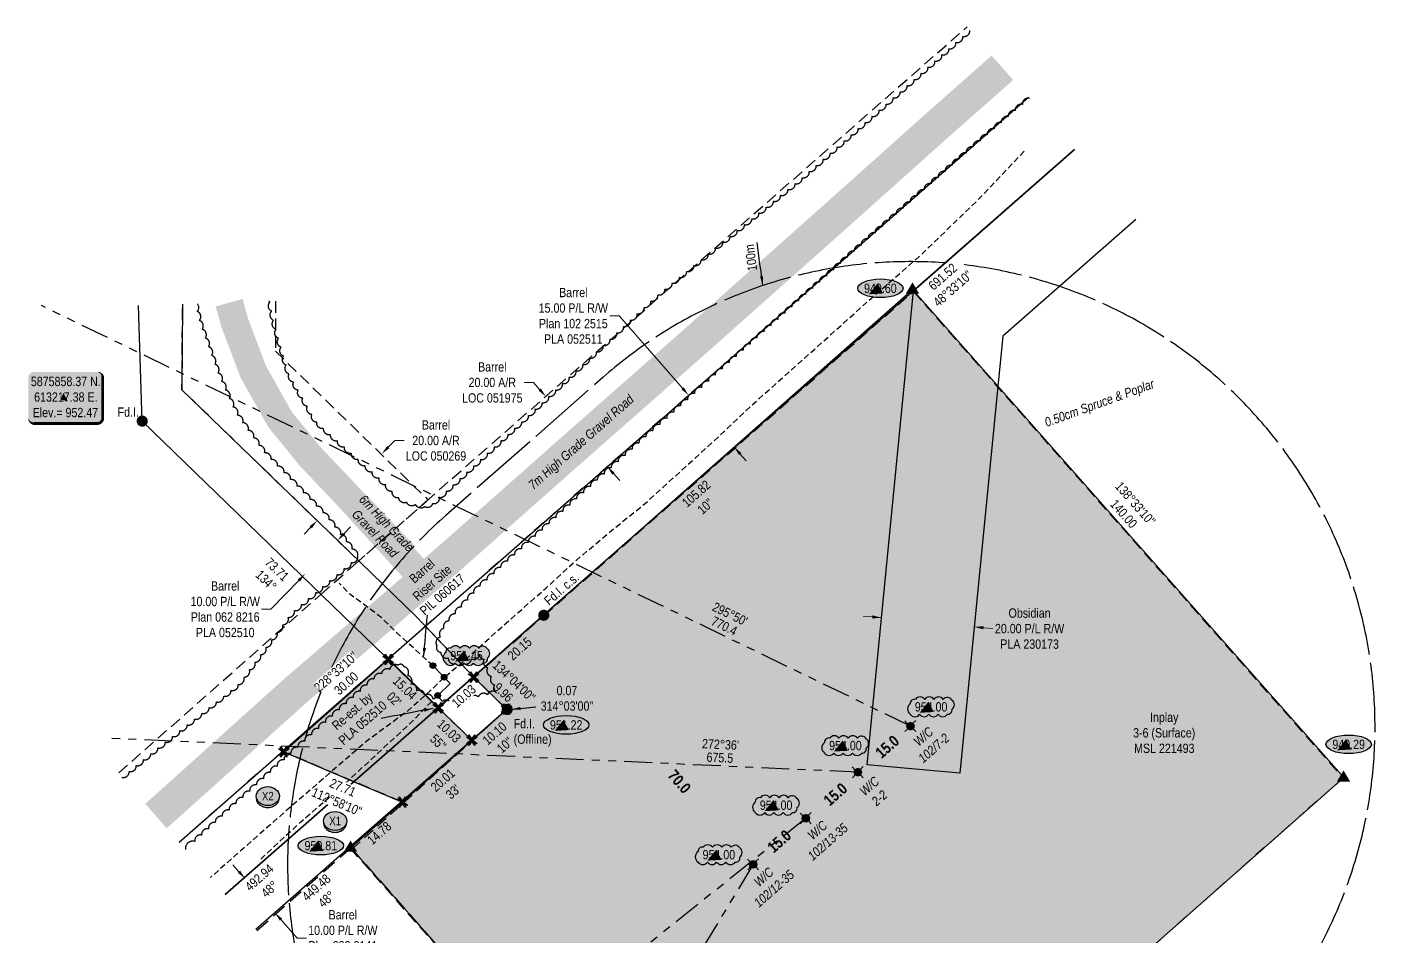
# Model space of a CAD drawing. Extents: x 608923 to 639703, y 5874498 to 5880756.
# Drawn here: x 614660 to 616108, y 5875608 to 5876585 of the extents above; entities that cross this region are included whole.
import ezdxf
from ezdxf.enums import TextEntityAlignment as Align

# ---------------------------------------------------------------- set-up
doc = ezdxf.new("R2010")
doc.units = 0
doc.header["$LTSCALE"] = 5
doc.header["$PDSIZE"] = 0.5
for name, pattern in [('0', [1, 1, 0]), ('foc-ACCESSROAD', [3.75, 2.5, -1.25]), ('foc-BUFFER', [16.75, 15, -1.75]), ('foc-DRILLPATH', [14.75, 6, -1.75, 1.75, -1.75, 1.75, -1.75]), ('HIDDEN2', [4.7625, 3.175, -1.5875]), ('UG_PIPE', [1.875, 1.25, -0.625])]:
    doc.linetypes.add(name, pattern=pattern)
doc.layers.get('Defpoints').update_dxf_attribs({"color": 9})
doc.layers.add('AS-PIPE-AG', color=7, linetype='Continuous', true_color=0x7d00fa)
for name, color, linetype in [('AS-PIPE-UG', 44, 'UG_PIPE'), ('AS-ROADS', 254, 'Continuous'), ('AS-SYMBOL', 7, 'Continuous'), ('AUX-BUFFER', 7, 'foc-BUFFER'), ('C-AR', 13, 'foc-ACCESSROAD'), ('C-RW', 13, 'Continuous'), ('C-WS', 13, 'foc-ACCESSROAD'), ('DETAIL-T', 7, 'Continuous'), ('F-AR', 190, 'foc-ACCESSROAD'), ('F-RW', 190, 'Continuous'), ('L-BD', 7, 'Continuous'), ('L-BD1', 253, 'Continuous'), ('L-MON', 1, 'Continuous'), ('P-CROSSINGS', 250, 'Continuous'), ('P-ELEVATION', 7, 'Continuous'), ('P-PDRILLPATH', 12, 'foc-DRILLPATH'), ('P-PROPOSED', 10, 'Continuous'), ('P-PROPOSED-H', 21, 'Continuous'), ('P-TXT', 4, 'Continuous'), ('T-BUSH', 110, '0'), ('T-BUSH-T', 110, 'Continuous'), ('T-EXISTING RTF', 220, 'HIDDEN2')]:
    doc.layers.add(name, color=color, linetype=linetype)
for name, color, linetype, lineweight in [('C-RW-T', 13, 'Continuous', 9), ('C-WS-T', 13, 'Continuous', 9), ('F-AR-T', 190, 'Continuous', 9), ('F-RW-T', 190, 'Continuous', 9), ('T-TEXT', 48, 'Continuous', 18)]:
    doc.layers.add(name, color=color, linetype=linetype, lineweight=lineweight)
doc.styles.add('80', font='ARIALN.TTF', dxfattribs={"height": 10})
doc.styles.add('80CG', font='ARIALN.TTF', dxfattribs={"height": 10})
doc.styles.add('80L', font='ARIALN.TTF', dxfattribs={"height": 10})
doc.styles.add('80LS', font='ARIALNI.TTF', dxfattribs={"height": 10})
doc.styles.add('BOLD', font='ARIALNB.TTF')
doc.styles.add('Crossing', font='ARIALN.TTF', dxfattribs={"height": 10})
doc.dimstyles.new('CG2011', dxfattribs={"dimscale": 5, "dimtxt": 9, "dimasz": 2, "dimexe": 0.2, "dimexo": 0.0625, "dimgap": 0.5, "dimtad": 0, "dimtih": 1, "dimtoh": 1, "dimzin": 0, "dimdsep": 46, "dimtxsty": '80CG', "dimcen": 0.1, "dimse1": 1, "dimse2": 1, "dimclrd": 256, "dimclrt": 256, "dimaunit": 1, "dimadec": 4, "dimazin": 0, "dimtfac": 0.06, "dimtofl": 0, "dimtmove": 0, "dimatfit": 1, "dimfxl": 0.2, "dimtolj": 1, "dimtzin": 0, "dimlwd": -1, "dimarcsym": 0})
doc.dimstyles.new('Compass 5 000', dxfattribs={"dimscale": 5, "dimtxt": 9, "dimasz": 2, "dimexe": 0.2, "dimexo": 0.0625, "dimgap": 0.5, "dimtad": 0, "dimtih": 1, "dimtoh": 1, "dimzin": 0, "dimdsep": 46, "dimtxsty": '80CG', "dimcen": 0.1, "dimse1": 1, "dimse2": 1, "dimclrd": 256, "dimclrt": 256, "dimaunit": 1, "dimadec": 4, "dimazin": 0, "dimtfac": 0.06, "dimtofl": 0, "dimtmove": 0, "dimatfit": 1, "dimfxl": 0.2, "dimtolj": 1, "dimtzin": 0, "dimlwd": -1, "dimarcsym": 0})

# ---------------------------------------------------------------- blocks, each defined once
blk = doc.blocks.new('fdia')
at = {"color": 255, "const_width": 1}
blk.add_lwpolyline([(-0.5, 0, 1), (0.5, 0, 1)], format="xyb", close=True, dxfattribs=at)
blk = doc.blocks.new('Fdiaa')
blk.add_blockref('fdia', (0, 0))
blk = doc.blocks.new('fdib')
at = {"color": 1, "const_width": 1.6}
blk.add_lwpolyline([(-0.4, 0, 1), (0.4, 0, 1)], format="xyb", close=True, dxfattribs=at)
at = {"color": 1}
blk.add_circle((0, 0), 0.8, dxfattribs=at)
blk = doc.blocks.new('Fdibb')
blk.add_blockref('fdib', (0, 0))
blk = doc.blocks.new('fdicc')
for name in ['Fdibb', 'Fdiaa']:
    blk.add_blockref(name, (0, 0))
blk = doc.blocks.new('FDI')
blk.add_blockref('fdicc', (0, 0))
blk = doc.blocks.new('*D632')
at = {"layer": 'Defpoints', "color": 0, "transparency": 16777216}
for p in [(615004.2, 5876161.4), (614934.8, 5876089.7), (614971.6, 5876054)]:
    blk.add_point(p, dxfattribs=at)
at = {"layer": 'F-AR-T', "transparency": 16777216}
for p, q in [((615048, 5876132.9), (615055, 5876140.1)), ((615055, 5876140.1), (615065, 5876140.1)), ((614964.7, 5876046.8), (614957.7, 5876039.6))]:
    blk.add_line(p, q, dxfattribs=at)
for points in [[(615046.8, 5876134.1), (615049.2, 5876131.8), (615041, 5876125.8)], [(614963.5, 5876048), (614965.9, 5876045.7), (614971.6, 5876054)]]:
    blk.add_solid(points, dxfattribs=at)
at = {"layer": 'F-AR-T', "transparency": 16777216, "insert": (615099.3, 5876140.1), "char_height": 10, "attachment_point": 5, "style": '80CG'}
blk.add_mtext('\\A1;Barrel\\P20.00 A/R\\PLOC 050269', dxfattribs=at)
blk = doc.blocks.new('TRIA')
blk.add_hatch(color=255).paths.add_polyline_path([(-0.04, 1.52), (-1.47, -0.87), (1.39, -0.87)])
blk = doc.blocks.new('TRIAA')
blk.add_blockref('TRIA', (0, 0))
blk = doc.blocks.new('TRIB')
at = {"color": 1}
blk.add_lwpolyline([(-1.12, -0.67), (-0.04, 1.13), (1.04, -0.67)], close=True, dxfattribs=at)
blk = doc.blocks.new('TRIBB')
blk.add_blockref('TRIB', (0, 0))
blk = doc.blocks.new('TRICC')
for name in ['TRIAA', 'TRIBB']:
    blk.add_blockref(name, (0, 0))
blk = doc.blocks.new('plspike')
blk.add_blockref('TRICC', (0, 0))
blk = doc.blocks.new('RISER')
h = blk.add_hatch(color=255)
h.dxf.hatch_style = 1
edge = h.paths.add_edge_path()
edge.add_arc((0, 0), 0.7, 0, 360)
blk.add_hatch(color=13).paths.add_polyline_path([(0.58, -0.15), (-0.58, -0.15, 0.774597)])
at = {"color": 13}
blk.add_line((-0.58, -0.15), (0.58, -0.15), dxfattribs=at)
blk.add_circle((0, 0), 0.6, dxfattribs=at)
blk = doc.blocks.new('*D633')
at = {"layer": 'Defpoints', "color": 0, "transparency": 16777216}
for p in [(615320.7, 5876278.1), (615386.9, 5876202.7), (615217.3, 5876187.4)]:
    blk.add_point(p, dxfattribs=at)
at = {"layer": 'F-AR-T', "transparency": 16777216}
for p, q in [((615204.1, 5876202.5), (615194.1, 5876202.5)), ((615210.7, 5876195), (615204.1, 5876202.5)), ((615290.1, 5876104.5), (615296.7, 5876097))]:
    blk.add_line(p, q, dxfattribs=at)
for points in [[(615212, 5876196.1), (615209.5, 5876193.9), (615217.3, 5876187.4)], [(615291.3, 5876105.6), (615288.8, 5876103.4), (615283.5, 5876112)]]:
    blk.add_solid(points, dxfattribs=at)
at = {"layer": 'F-AR-T', "transparency": 16777216, "insert": (615159.8, 5876202.5), "char_height": 10, "attachment_point": 5, "style": '80CG'}
blk.add_mtext('\\A1;Barrel\\P20.00 A/R\\PLOC 051975', dxfattribs=at)
blk = doc.blocks.new('*D634')
at = {"layer": 'Defpoints', "color": 0, "transparency": 16777216}
for p in [(615420.5, 5876232.3), (615370.9, 5876188.7), (615469.2, 5876176.7)]:
    blk.add_point(p, dxfattribs=at)
at = {"layer": 'F-RW-T', "transparency": 16777216}
for p, q in [((615296, 5876274.1), (615286, 5876274.1)), ((615364.3, 5876196.2), (615296, 5876274.1)), ((615426.2, 5876125.6), (615432.8, 5876118.1))]:
    blk.add_line(p, q, dxfattribs=at)
for points in [[(615365.5, 5876197.3), (615363, 5876195.1), (615370.9, 5876188.7)], [(615427.5, 5876126.7), (615425, 5876124.5), (615419.6, 5876133.2)]]:
    blk.add_solid(points, dxfattribs=at)
at = {"layer": 'F-RW-T', "transparency": 16777216, "insert": (615246.9, 5876274.1), "char_height": 10, "attachment_point": 5, "style": '80CG'}
blk.add_mtext('\\A1;Barrel\\P15.00 P/L R/W\\PPlan 102 2515\\PPLA 052511', dxfattribs=at)
blk = doc.blocks.new('*D635')
at = {"layer": 'Defpoints', "color": 0, "transparency": 16777216}
for p in [(614856.7, 5876165.2), (614822, 5876129.3), (614958.8, 5875996.9)]:
    blk.add_point(p, dxfattribs=at)
at = {"layer": 'F-RW-T', "transparency": 16777216}
for p, q in [((615000.5, 5876040), (615007.5, 5876047.2)), ((614951.9, 5875989.7), (614921.9, 5875958.7)), ((614921.9, 5875958.7), (614911.9, 5875958.7))]:
    blk.add_line(p, q, dxfattribs=at)
for points in [[(614999.3, 5876041.1), (615001.7, 5876038.8), (614993.6, 5876032.8)], [(614950.7, 5875990.9), (614953.1, 5875988.5), (614958.8, 5875996.9)]]:
    blk.add_solid(points, dxfattribs=at)
at = {"layer": 'F-RW-T', "transparency": 16777216, "insert": (614872.8, 5875958.7), "char_height": 10, "attachment_point": 5, "style": '80CG'}
blk.add_mtext('\\A1;Barrel\\P10.00 P/L R/W\\PPlan 062 8216\\PPLA 052510', dxfattribs=at)
blk = doc.blocks.new('*D636')
at = {"layer": 'Defpoints', "color": 0, "transparency": 16777216}
for p in [(614934, 5875704), (614966, 5875667.5), (614926.2, 5875632.6)]:
    blk.add_point(p, dxfattribs=at)
at = {"layer": 'F-RW-T', "transparency": 16777216}
for p, q in [((614887.6, 5875676.6), (614881, 5875684.1)), ((614932.8, 5875625.1), (614950.1, 5875605.3)), ((614950.1, 5875605.3), (614960.1, 5875605.3))]:
    blk.add_line(p, q, dxfattribs=at)
for points in [[(614888.9, 5875677.7), (614886.4, 5875675.5), (614894.2, 5875669.1)], [(614934, 5875626.2), (614931.5, 5875624), (614926.2, 5875632.6)]]:
    blk.add_solid(points, dxfattribs=at)
at = {"layer": 'F-RW-T', "transparency": 16777216, "insert": (614999.2, 5875605.3), "char_height": 10, "attachment_point": 5, "style": '80CG'}
blk.add_mtext('\\A1;Barrel\\P10.00 P/L R/W\\PPlan 082 8141\\PPLA 062613', dxfattribs=at)
blk = doc.blocks.new('TEMP')
h = blk.add_hatch(color=255)
h.dxf.hatch_style = 1
h.paths.add_polyline_path([(0, 0.25), (-0.67, 1.15), (-0.67, 0.67), (-1.15, 0.67), (-0.25, 0), (-1.15, -0.67), (-0.67, -0.67), (-0.67, -1.15), (0, -0.25), (0.67, -1.15), (0.67, -0.67), (1.15, -0.67), (0.25, 0), (1.15, 0.67), (0.67, 0.67), (0.67, 1.15)])
h.paths.add_polyline_path([(0.57, 0.85), (0.57, 0.57), (0.85, 0.57), (0.08, 0), (0.85, -0.57), (0.57, -0.57), (0.57, -0.85), (0, -0.08), (-0.57, -0.85), (-0.57, -0.57), (-0.85, -0.57), (-0.08, 0), (-0.85, 0.57), (-0.57, 0.57), (-0.57, 0.85), (0, 0.08)], flags=16)
h = blk.add_hatch(color=1)
h.dxf.hatch_style = 1
h.paths.add_polyline_path([(0, 0.08), (-0.57, 0.85), (-0.57, 0.57), (-0.85, 0.57), (-0.08, 0), (-0.85, -0.57), (-0.57, -0.57), (-0.57, -0.85), (0, -0.08), (0.57, -0.85), (0.57, -0.57), (0.85, -0.57), (0.08, 0), (0.85, 0.57), (0.57, 0.57), (0.57, 0.85)])
at = {"color": 1}
for p, q in [((-0.08, 0), (0.08, 0)), ((0, 0.08), (0, -0.08))]:
    blk.add_line(p, q, dxfattribs=at)
at = {"color": 255, "flags": 128}
blk.add_lwpolyline([(-0.25, 0), (-1.15, 0.67), (-0.67, 0.67), (-0.67, 1.15), (0, 0.25), (0.67, 1.15), (0.67, 0.67), (1.15, 0.67), (0.25, 0), (1.15, -0.67), (0.67, -0.67), (0.67, -1.15), (0, -0.25), (-0.67, -1.15), (-0.67, -0.67), (-1.15, -0.67)], close=True, dxfattribs=at)
at = {"color": 1, "flags": 128}
blk.add_lwpolyline([(-0.08, 0), (-0.85, 0.57), (-0.57, 0.57), (-0.57, 0.85), (0, 0.08), (0.57, 0.85), (0.57, 0.57), (0.85, 0.57), (0.08, 0), (0.85, -0.57), (0.57, -0.57), (0.57, -0.85), (0, -0.08), (-0.57, -0.85), (-0.57, -0.57), (-0.85, -0.57)], close=True, dxfattribs=at)
blk = doc.blocks.new('WC')
at = {"layer": 'L-MON'}
h = blk.add_hatch(color=255, dxfattribs=at)
h.dxf.hatch_style = 1
edge = h.paths.add_edge_path()
edge.add_arc((0, 0), 0.9, 0, 360)
at = {"layer": 'L-MON', "color": 240, "flags": 128}
for points in [[(-0.62, 0.5), (-1.23, 1.12)], [(0.52, 0.61), (1.13, 1.21)], [(-1.18, -1.18), (-0.56, -0.57)], [(1.16, -1.18), (0.56, -0.57)]]:
    blk.add_lwpolyline(points, dxfattribs=at)
at = {"layer": 'L-MON', "color": 240}
for radius in [0.8, 0.373]:
    blk.add_circle((0, 0), radius, dxfattribs=at)
blk = doc.blocks.new('*U650')
h = blk.add_hatch(color=254)
edge = h.paths.add_edge_path()
edge.add_line((-34, -28.5), (34, -28.5))
edge.add_arc((34, -22.5), 6, 270, 360)
edge.add_line((40, -22.5), (40, 21))
edge.add_arc((34, 21), 6, 0, 90)
edge.add_line((34, 27), (-34, 27))
edge.add_arc((-34, 21), 6, 90, 180)
edge.add_line((-40, 21), (-40, -22.5))
edge.add_arc((-34, -22.5), 6, 180, 270)
at = {"color": 1, "flags": 128}
blk.add_lwpolyline([(-34, -28.5, 3, 3, 0), (34, -28.5, 3, 3, 0.414214), (40, -22.5, 3, 3, 0), (40, 21, 3, 0, 0.414214), (34, 27, 0, 0, 0), (-34, 27, 0, 0, 0.414214), (-40, 21, 0, 0, 0), (-40, -22.5, 0, 3, 0.414214)], format="xyseb", close=True, dxfattribs=at)
blk.add_lwpolyline([(-5.3, -2.8, 0, 10, 0), (0, 0, 5, 5, 0)], format="xyseb", dxfattribs=at)
at = {"color": 1, "style": '80'}
blk.add_attdef('ENTER_TEXT_001', (-36, -5), '', height=10, dxfattribs=at)
blk = doc.blocks.new('we')
at = {"layer": 'P-ELEVATION'}
h = blk.add_hatch(color=111, dxfattribs=at)
h.dxf.hatch_style = 1
edge = h.paths.add_edge_path()
edge.add_ellipse((0, 0), major_axis=(-24.4, 0), ratio=0.410256, start_angle=0, end_angle=360)
at = {"layer": 'P-ELEVATION', "color": 7, "flags": 128}
blk.add_lwpolyline([(0, 0, 12.5, 0, 0), (-12.4, -6.4, 0, 0, 0)], format="xyseb", dxfattribs=at)
at = {"layer": 'P-ELEVATION', "color": 7}
blk.add_ellipse((0, 0), major_axis=(-24.4, 0), ratio=0.410256, dxfattribs=at)
at = {"layer": 'P-ELEVATION', "style": '80'}
blk.add_attdef('ELEVATION', text='', height=10, dxfattribs=at).set_placement((0, 0), align=Align.MIDDLE_CENTER)
blk = doc.blocks.new('wa')
at = {"layer": 'P-ELEVATION'}
h = blk.add_hatch(color=111, dxfattribs=at)
h.dxf.hatch_style = 1
edge = h.paths.add_edge_path()
edge.add_arc((-17.4, -4.5), 6.1, 215, 325)
edge.add_arc((-7.4, -4.5), 6.1, 215, 325)
edge.add_arc((2.6, -4.5), 6.1, 215, 325)
edge.add_arc((12.7, -4.5), 6.1, 215, 325)
edge.add_arc((18.1, -3.7), 4.32, 263.4336, 373.4336)
edge.add_arc((18.8, 2.3), 6.1, 305, 415)
edge.add_arc((17.5, 4.4), 5.69, 30.6955, 140.6955)
edge.add_arc((8.1, 4.5), 6.1, 35, 145)
edge.add_arc((-1.9, 4.5), 6.1, 35, 145)
edge.add_arc((-11.9, 4.5), 6.1, 35, 145)
edge.add_arc((-18, 3.8), 4.33, 75.4261, 185.4261)
edge.add_arc((-18.4, -2.3), 6.96, 125, 235)
at = {"color": 240, "flags": 128}
blk.add_lwpolyline([(-22.4, -8, 0.520567), (-12.3, -8, 0.520567), (-2.4, -8, 0.520567), (7.6, -8, 0.520567), (17.6, -8, 0.520567), (22.4, -2.7, 0.520567), (22.4, 7.3, 0.520567), (13.1, 8, 0.520567), (3.1, 8, 0.520567), (-6.9, 8, 0.520567), (-16.9, 8, 0.520567), (-22.4, 3.4, 0.520567)], format="xyb", close=True, dxfattribs=at)
at = {"layer": 'P-ELEVATION', "color": 240, "flags": 128}
blk.add_lwpolyline([(0, 0, 12.5, 0, 0), (-12.4, -6.4, 0, 0, 0)], format="xyseb", dxfattribs=at)
at = {"layer": 'P-ELEVATION', "color": 240, "style": '80'}
blk.add_attdef('ELEVATION', text='', height=10, dxfattribs=at).set_placement((0, 0), align=Align.MIDDLE_CENTER)
blk = doc.blocks.new('*D701')
at = {"layer": 'C-RW-T', "transparency": 16777216}
for p, q in [((615568.2, 5875950.6), (615558.2, 5875951.5)), ((615687.7, 5875938.8), (615697.6, 5875937.9))]:
    blk.add_line(p, q, dxfattribs=at)
for points in [[(615568.3, 5875952.2), (615568, 5875948.9), (615578.1, 5875949.6)], [(615687.8, 5875940.5), (615687.5, 5875937.2), (615677.7, 5875939.8)]]:
    blk.add_solid(points, dxfattribs=at)
at = {"layer": 'Defpoints', "color": 0, "transparency": 16777216}
for p in [(615579.8, 5875967.2), (615679.4, 5875957.4), (615677.7, 5875939.8)]:
    blk.add_point(p, dxfattribs=at)
at = {"layer": 'C-RW-T', "transparency": 16777216, "insert": (615737.2, 5875937.9), "char_height": 10, "attachment_point": 5, "style": '80CG'}
blk.add_mtext('\\A1;Obsidian\\P20.00 P/L R/W\\PPLA 230173', dxfattribs=at)
blk = doc.blocks.new('xing2')
h = blk.add_hatch(color=50)
h.dxf.hatch_style = 1
edge = h.paths.add_edge_path()
edge.add_ellipse((0, 0), major_axis=(-12.5, 0), ratio=0.816297, start_angle=0, end_angle=360)
h = blk.add_hatch(color=250)
h.dxf.hatch_style = 1
edge = h.paths.add_edge_path()
edge.add_ellipse((0, -2), major_axis=(-12.5, 0), ratio=0.816297, start_angle=0, end_angle=180)
edge.add_line((12.5, -2), (12.5, 0))
edge.add_ellipse((0, 0), major_axis=(-12.5, 0), ratio=0.816297, start_angle=0, end_angle=180, ccw=False)
edge.add_line((-12.5, 0), (-12.5, -2))
at = {"color": 250}
blk.add_ellipse((0, 0), major_axis=(-12.5, 0), ratio=0.816297, dxfattribs=at)
blk.add_ellipse((0, -2), major_axis=(-12.5, 0), ratio=0.816297, start_param=0, end_param=3.141593, dxfattribs=at)
at = {"color": 250, "style": 'Crossing'}
blk.add_attdef('CROSSING', text='', height=9, dxfattribs=at).set_placement((0.1, 0), align=Align.MIDDLE_CENTER)
at = {"color": 250, "style": 'Crossing', "flags": 1}
for tag, p in [('OWNER', (0.1, -12.5)), ('DESCRIPTION', (0.1, -25.8)), ('LOCATION', (0.1, -39.3)), ('DWG_REF', (0.1, -52.8))]:
    blk.add_attdef(tag, text='', height=9, dxfattribs=at).set_placement(p, align=Align.MIDDLE_CENTER)

msp = doc.modelspace()

# ---------------------------------------------------------------- hatches: boundary and pattern name
at = {"layer": 'P-PROPOSED-H'}
h = msp.add_hatch(color=256, dxfattribs=at)
h.dxf.hatch_style = 1
h.paths.add_polyline_path([(615063.187, 5875751.388), (615137.804, 5875817.891), (615048.026, 5875904.738), (614935.645, 5875805.484), (615012.161, 5875773.03)])
h.paths.add_polyline_path([(615215.156, 5875952.286), (615139.674, 5875885.62), (615175.369, 5875851.069), (615063.187, 5875751.388), (615007.821, 5875702.488), (615437.922, 5875215.505), (616074.746, 5875777.944), (615611.561, 5876302.388)])

# ---------------------------------------------------------------- linework, layer by layer
at = {"layer": 'AS-PIPE-AG', "flags": 128}
msp.add_lwpolyline([(615095.986, 5875898.231), (615114.476, 5875878.841), (615101.231, 5875866.201)], dxfattribs=at)
at = {"layer": 'AS-PIPE-UG', "flags": 128}
for points in [[(615109.256, 5875886.441), (615125.796, 5875900.041), (615150.771, 5875922.536), (615187.366, 5875954.966), (615217.306, 5875981.341), (615250.506, 5876011.871), (615285.936, 5876041.646), (615324.336, 5876072.661), (615397.136, 5876138.821), (615445.141, 5876183.886), (615492.406, 5876225.996), (615562.806, 5876289.171), (615620.741, 5876339.766), (615681.311, 5876398.326), (615732.041, 5876451.676)], [(615095.871, 5875898.146), (615056.871, 5875933.796), (615040.196, 5875950.281), (615006.746, 5875975.116), (614995.421, 5875986.631)], [(615107.571, 5875884.891), (615092.946, 5875870.946), (615069.546, 5875849.806), (615025.226, 5875817.346), (614988.251, 5875785.396), (614937.501, 5875741.436), (614882.881, 5875693.421), (614856.87, 5875670.324)], [(614910.921, 5875690.311), (614954.026, 5875730.226), (614997.291, 5875767.501), (615029.791, 5875797.366), (615076.311, 5875840.616), (615101.121, 5875866.371)]]:
    msp.add_lwpolyline(points, dxfattribs=at)
at = {"layer": 'AS-ROADS', "flags": 128}
for points, const_width in [([(615708.035, 5876540.736), (615635.661, 5876476.786), (615526.796, 5876379.361), (615375.286, 5876244.531), (615236.236, 5876122.081), (615115.341, 5876014.921), (614949.401, 5875872.266), (614806.586, 5875743.781), (614798.356, 5875736.582)], 34.986), ([(615086.821, 5875990.081), (615002.911, 5876082.116), (614964.041, 5876123.016), (614931.671, 5876162.846), (614902.746, 5876214.461), (614882.691, 5876267.711), (614877.07, 5876288.257)], 29.988)]:
    msp.add_lwpolyline(points, dxfattribs=dict(at, const_width=const_width))
at = {"layer": 'AUX-BUFFER', "color": 251, "linetype": 'foc-BUFFER', "flags": 128}
msp.add_lwpolyline([(615938.555, 5875457.095, 1), (615278.735, 5876208.001), (615109.735, 5876059.501, 1), (615769.555, 5875308.595)], format="xyb", close=True, dxfattribs=at)
at = {"layer": 'C-AR'}
msp.add_lwpolyline([(615137.804, 5875817.891), (615062.431, 5875751.812), (615011.511, 5875773.412), (614934.882, 5875805.915), (615047.846, 5875904.927), (615101.894, 5875852.633), (615137.804, 5875817.891)], close=True, dxfattribs=at)
at = {"layer": 'C-RW'}
msp.add_lwpolyline([(615851.517, 5876377.775), (615708.378, 5876252.185), (615703.076, 5876198.181), (615662.289, 5875782.665), (615562.726, 5875791.573), (615612.38, 5876300.882), (615785.62, 5876452.88)], dxfattribs=at)
at = {"layer": 'C-WS'}
msp.add_lwpolyline([(615437.333, 5875214.942), (615008.668, 5875700.386), (615175.369, 5875851.069), (615139.674, 5875885.62), (615215.022, 5875951.642), (615612.407, 5876300.285), (616074.205, 5875777.376), (615437.333, 5875214.942)], close=True, dxfattribs=at)
at = {"layer": 'F-AR'}
for points in [[(614758.343, 5875782.857), (614975.972, 5875975.053), (615013.534, 5876008.226), (615088.676, 5876074.581), (615670.045, 5876584.604)], [(615736.171, 5876509.238), (615165.595, 5876008.616), (615085.599, 5875938.507), (615048.033, 5875905.337), (614823.493, 5875708.541)], [(614926.94, 5876289.895), (614926.789, 5876236.136), (615090.677, 5876076.336), (615016.375, 5876010.735), (614826.351, 5876194.576), (614826.881, 5876286.608)]]:
    msp.add_lwpolyline(points, dxfattribs=at)
at = {"layer": 'F-RW'}
for points in [[(614823.493, 5875708.541), (615048.033, 5875905.337), (615085.599, 5875938.507), (615165.595, 5876008.616), (615736.171, 5876509.238)], [(615785.612, 5876452.888), (615214.994, 5875952.239), (615139.647, 5875886.217), (615102.081, 5875853.044), (614872.902, 5875652.18)], [(614826.881, 5876286.608), (614826.351, 5876194.576), (615006.452, 5876020.335), (615078.517, 5875950.617), (615139.647, 5875886.217), (615102.099, 5875852.435), (614783.601, 5876160.981), (614779.525, 5876285.052)], [(614872.902, 5875652.18), (615102.081, 5875853.044), (615139.647, 5875886.217), (615175.369, 5875851.069), (614905.752, 5875614.707)]]:
    msp.add_lwpolyline(points, dxfattribs=at)
msp.add_lwpolyline([(615139.647, 5875886.217), (615102.081, 5875853.044), (615048.033, 5875905.337), (615088.008, 5875940.618), (615139.647, 5875886.217)], close=True, dxfattribs=at)
at = {"layer": 'L-MON', "color": 3}
msp.add_circle((615175.369, 5875851.069), 0.35, dxfattribs=at)
at = {"layer": 'P-PDRILLPATH', "flags": 128}
for points in [[(615609.186, 5875833.116), (614675.421, 5876285.052)], [(615552.686, 5875783.616), (614743.478, 5875820.335)], [(615496.08, 5875733.595), (615029.881, 5875361.396)], [(615439.885, 5875683.969), (615174.807, 5875246.647)]]:
    msp.add_lwpolyline(points, dxfattribs=at)
at = {"layer": 'P-PROPOSED'}
for points in [[(615215.156, 5875952.286), (615139.674, 5875885.62), (615175.369, 5875851.069), (615063.187, 5875751.388), (615007.821, 5875702.488), (615437.922, 5875215.505), (616074.746, 5875777.944), (615611.561, 5876302.388)], [(615063.187, 5875751.388), (615137.804, 5875817.891), (615048.026, 5875904.738), (614935.645, 5875805.484), (615012.161, 5875773.03)]]:
    msp.add_lwpolyline(points, close=True, dxfattribs=at)
at = {"layer": 'T-BUSH', "flags": 128}
for points in [[(615672.636, 5876580.821, -0.52056705), (615665.144, 5876574.204, -0.52056705), (615657.651, 5876567.587, -0.52056705), (615650.158, 5876560.971, -0.52056705), (615642.666, 5876554.354, -0.52056705), (615635.173, 5876547.737, -0.52056705), (615627.68, 5876541.12, -0.52056705), (615620.187, 5876534.504, -0.52056705), (615612.695, 5876527.887, -0.52056705), (615605.202, 5876521.27, -0.52056705), (615597.692, 5876514.673, -0.52056705), (615590.182, 5876508.076, -0.52056705), (615582.672, 5876501.479, -0.52056705), (615575.162, 5876494.882, -0.52056705), (615567.651, 5876488.285, -0.52056705), (615560.141, 5876481.688, -0.52056705), (615552.631, 5876475.091, -0.52056705), (615545.121, 5876468.494, -0.52056705), (615537.61, 5876461.898, -0.52056705), (615530.1, 5876455.301, -0.52056705), (615522.59, 5876448.704, -0.52056705), (615515.08, 5876442.107, -0.52056705), (615507.569, 5876435.51, -0.52056705), (615500.059, 5876428.913, -0.52056705), (615492.549, 5876422.316, -0.52056705), (615484.883, 5876415.904, -0.52056705), (615477.114, 5876409.614, -0.52056705), (615469.345, 5876403.324, -0.52056705), (615461.576, 5876397.034, -0.52056705), (615453.807, 5876390.744, -0.52056705), (615446.038, 5876384.454, -0.52056705), (615438.269, 5876378.164, -0.52056705), (615430.5, 5876371.874, -0.52056705), (615422.731, 5876365.584, -0.52056705), (615414.962, 5876359.293, -0.52056705), (615407.193, 5876353.003, -0.52056705), (615399.424, 5876346.713, -0.52056705), (615391.655, 5876340.423, -0.52056705), (615383.886, 5876334.133, -0.52056705), (615376.117, 5876327.843, -0.52056705), (615368.348, 5876321.553, -0.52056705), (615360.579, 5876315.263, -0.52056705), (615352.81, 5876308.973, -0.52056705), (615345.041, 5876302.683, -0.52056705), (615337.272, 5876296.393, -0.52056705), (615329.794, 5876289.768, -0.52056705), (615322.495, 5876282.939, -0.52056705), (615315.196, 5876276.109, -0.52056705), (615307.897, 5876269.28, -0.52056705), (615300.597, 5876262.45, -0.52056705), (615293.298, 5876255.621, -0.52056705), (615285.999, 5876248.791, -0.52056705), (615278.7, 5876241.961, -0.52056705), (615271.4, 5876235.132, -0.52056705), (615264.101, 5876228.302, -0.52056705), (615256.802, 5876221.473, -0.52056705), (615249.503, 5876214.643, -0.52056705), (615242.203, 5876207.813, -0.52056705), (615234.904, 5876200.984, -0.52056705), (615227.605, 5876194.154, -0.52056705), (615220.306, 5876187.325, -0.52056705), (615213.006, 5876180.495, -0.52056705), (615205.707, 5876173.665, -0.52056705), (615198.408, 5876166.836, -0.52056705), (615191.084, 5876160.033, -0.52056705), (615183.729, 5876153.263, -0.52056705), (615176.374, 5876146.494, -0.52056705), (615169.018, 5876139.725, -0.52056705), (615161.663, 5876132.956, -0.52056705), (615154.308, 5876126.187, -0.52056705), (615146.952, 5876119.418, -0.52056705), (615139.597, 5876112.649, -0.52056705), (615132.242, 5876105.879, -0.52056705), (615124.886, 5876099.11, -0.52056705), (615117.531, 5876092.341, -0.52056705), (615110.176, 5876085.572, -0.52056705), (615102.82, 5876078.803, -0.52056705), (615095.465, 5876072.034, -0.52056705), (615087.159, 5876068.975, -0.52056705), (615077.455, 5876071.374, -0.52056705), (615067.751, 5876073.772, -0.52056705), (615059.334, 5876078.442, -0.52056705), (615052.291, 5876085.535, -0.52056705), (615045.247, 5876092.628, -0.52056705), (615038.194, 5876099.711, -0.52056705), (615030.742, 5876106.374, -0.52056705), (615023.291, 5876113.037, -0.52056705), (615015.839, 5876119.7, -0.52056705), (615008.387, 5876126.362, -0.52056705), (615000.935, 5876133.025, -0.52056705), (614993.483, 5876139.688, -0.52056705), (614986.032, 5876146.351, -0.52056705), (614978.58, 5876153.014, -0.52056705), (614971.128, 5876159.676, -0.52056705), (614965.934, 5876168.159, -0.52056705), (614961.008, 5876176.857, -0.52056705), (614956.082, 5876185.555, -0.52056705), (614951.156, 5876194.253, -0.52056705), (614946.23, 5876202.951, -0.52056705), (614941.303, 5876211.649, -0.52056705), (614938.341, 5876221.169, -0.52056705), (614935.604, 5876230.783, -0.52056705), (614932.866, 5876240.397, -0.52056705), (614930.129, 5876250.011, -0.52056705), (614927.392, 5876259.625, -0.52056705), (614924.71, 5876269.252, -0.52056705), (614922.799, 5876279.064, -0.52056705), (614920.887, 5876288.875, -0.06206201), (614919.594, 5876289.654, -0.06206201)], [(615737.034, 5876507.846, 0.52056705), (615729.465, 5876501.316, 0.52056705), (615721.896, 5876494.786, 0.52056705), (615714.327, 5876488.257, 0.52056705), (615706.759, 5876481.727, 0.52056705), (615699.19, 5876475.197, 0.52056705), (615691.621, 5876468.668, 0.52056705), (615684.053, 5876462.138, 0.52056705), (615676.484, 5876455.608, 0.52056705), (615668.915, 5876449.079, 0.52056705), (615661.385, 5876442.505, 0.52056705), (615653.874, 5876435.909, 0.52056705), (615646.362, 5876429.313, 0.52056705), (615638.851, 5876422.717, 0.52056705), (615631.34, 5876416.122, 0.52056705), (615623.829, 5876409.526, 0.52056705), (615616.318, 5876402.93, 0.52056705), (615608.807, 5876396.334, 0.52056705), (615601.295, 5876389.738, 0.52056705), (615593.784, 5876383.143, 0.52056705), (615586.273, 5876376.547, 0.52056705), (615578.762, 5876369.951, 0.52056705), (615571.251, 5876363.355, 0.52056705), (615563.74, 5876356.759, 0.52056705), (615556.228, 5876350.164, 0.52056705), (615548.763, 5876343.516, 0.52056705), (615541.301, 5876336.865, 0.52056705), (615533.838, 5876330.214, 0.52056705), (615526.376, 5876323.564, 0.52056705), (615518.913, 5876316.913, 0.52056705), (615511.45, 5876310.262, 0.52056705), (615503.988, 5876303.612, 0.52056705), (615496.525, 5876296.961, 0.52056705), (615489.062, 5876290.31, 0.52056705), (615481.6, 5876283.66, 0.52056705), (615474.137, 5876277.009, 0.52056705), (615466.675, 5876270.358, 0.52056705), (615459.212, 5876263.707, 0.52056705), (615451.749, 5876257.057, 0.52056705), (615444.287, 5876250.406, 0.52056705), (615436.824, 5876243.755, 0.52056705), (615429.362, 5876237.105, 0.52056705), (615421.899, 5876230.454, 0.52056705), (615414.436, 5876223.803, 0.52056705), (615406.974, 5876217.153, 0.52056705), (615399.514, 5876210.499, 0.52056705), (615392.056, 5876203.843, 0.52056705), (615384.597, 5876197.188, 0.52056705), (615377.139, 5876190.533, 0.52056705), (615369.68, 5876183.877, 0.52056705), (615362.222, 5876177.222, 0.52056705), (615354.763, 5876170.567, 0.52056705), (615347.305, 5876163.911, 0.52056705), (615339.846, 5876157.256, 0.52056705), (615332.388, 5876150.601, 0.52056705), (615324.929, 5876143.945, 0.52056705), (615317.471, 5876137.29, 0.52056705), (615310.012, 5876130.635, 0.52056705), (615302.554, 5876123.979, 0.52056705), (615295.096, 5876117.324, 0.52056705), (615287.637, 5876110.669, 0.52056705), (615280.179, 5876104.013, 0.52056705), (615272.72, 5876097.358, 0.52056705), (615265.276, 5876090.686, 0.52056705), (615257.859, 5876083.986, 0.52056705), (615250.441, 5876077.285, 0.52056705), (615243.024, 5876070.584, 0.52056705), (615235.606, 5876063.883, 0.52056705), (615228.188, 5876057.182, 0.52056705), (615220.771, 5876050.481, 0.52056705), (615213.353, 5876043.78, 0.52056705), (615205.936, 5876037.079, 0.52056705), (615198.518, 5876030.379, 0.52056705), (615191.1, 5876023.678, 0.52056705), (615183.683, 5876016.977, 0.52056705), (615176.265, 5876010.276, 0.52056705), (615168.848, 5876003.575, 0.52056705), (615161.43, 5875996.874, 0.52056705), (615154.013, 5875990.173, 0.52056705), (615146.595, 5875983.472, 0.52056705), (615139.882, 5875976.072, 0.52056705), (615133.239, 5875968.603, 0.52056705), (615126.597, 5875961.133, 0.52056705), (615119.954, 5875953.663, 0.52056705), (615113.311, 5875946.193, 0.52056705), (615107.621, 5875938.138, 0.52056705), (615103.951, 5875928.84, 0.52056705), (615100.282, 5875919.542, 0.52056705), (615104.493, 5875912.454, 0.52056705), (615112.463, 5875906.422, 0.52056705), (615120.434, 5875900.389, 0.52056705), (615128.759, 5875900.375, 0.52056705), (615137.383, 5875905.431, 0.52056705), (615146.006, 5875910.486, 0.52056705), (615151.14, 5875905.227, 0.52056705), (615154.922, 5875895.974, 0.52056705), (615158.704, 5875886.721, 0.52056705), (615162.486, 5875877.468, 0.52056705), (615164.283, 5875869.234, 0.52056705), (615154.559, 5875866.92, 0.52056705), (615144.835, 5875864.605, 0.52056705), (615135.11, 5875862.291, 0.52056705), (615125.386, 5875859.976, 0.52056705), (615115.661, 5875857.662, 0.52056705), (615105.991, 5875859.527, 0.52056705), (615096.331, 5875862.095, 0.52056705), (615087.393, 5875866.57, 0.52056705), (615078.458, 5875871.051, 0.52056705), (615072.606, 5875878.371, 0.52056705), (615068.879, 5875887.646, 0.52056705), (615065.152, 5875896.922, 0.52056705), (615058.569, 5875898.572, 0.52056705), (615049.665, 5875894.028, 0.52056705), (615040.761, 5875889.485, 0.52056705), (615032.656, 5875883.773, 0.52056705), (615025.197, 5875877.119, 0.52056705), (615017.737, 5875870.465, 0.52056705), (615010.278, 5875863.811, 0.52056705), (615002.818, 5875857.157, 0.52056705), (614995.359, 5875850.502, 0.52056705), (614987.899, 5875843.848, 0.52056705), (614980.44, 5875837.194, 0.52056705), (614973.04, 5875830.474, 0.52056705), (614965.651, 5875823.742, 0.52056705), (614958.261, 5875817.009, 0.52056705), (614950.872, 5875810.277, 0.52056705), (614943.483, 5875803.545, 0.52056705), (614936.094, 5875796.813, 0.52056705), (614928.705, 5875790.081, 0.52056705), (614921.315, 5875783.349, 0.52056705), (614913.926, 5875776.616, 0.52056705), (614906.537, 5875769.884, 0.52056705), (614899.148, 5875763.152, 0.52056705), (614891.759, 5875756.42, 0.52056705), (614884.37, 5875749.688, 0.52056705), (614876.98, 5875742.956, 0.52056705), (614869.591, 5875736.223, 0.52056705), (614862.202, 5875729.491, 0.52056705), (614854.813, 5875722.759, 0.52056705), (614847.424, 5875716.027, 0.52056705), (614840.034, 5875709.295, 0.52056705), (614829.984, 5875700.616, 0.52056705)], [(614761.805, 5875778.136, 0.52056705), (614769.536, 5875784.473, 0.52056705), (614777.266, 5875790.81, 0.52056705), (614784.997, 5875797.148, 0.52056705), (614792.727, 5875803.485, 0.52056705), (614800.501, 5875809.769, 0.52056705), (614808.354, 5875815.953, 0.52056705), (614816.207, 5875822.138, 0.52056705), (614824.061, 5875828.322, 0.52056705), (614831.914, 5875834.507, 0.52056705), (614839.767, 5875840.692, 0.52056705), (614847.62, 5875846.876, 0.52056705), (614855.474, 5875853.061, 0.52056705), (614863.327, 5875859.245, 0.52056705), (614871.18, 5875865.43, 0.52056705), (614879.033, 5875871.614, 0.52056705), (614886.887, 5875877.799, 0.52056705), (614892.883, 5875885.785, 0.52056705), (614898.829, 5875893.821, 0.52056705), (614904.774, 5875901.857, 0.52056705), (614910.72, 5875909.892, 0.52056705), (614916.666, 5875917.928, 0.52056705), (614922.611, 5875925.963, 0.52056705), (614928.557, 5875933.999, 0.52056705), (614934.503, 5875942.035, 0.52056705), (614940.448, 5875950.07, 0.52056705), (614947.099, 5875957.443, 0.52056705), (614954.751, 5875963.875, 0.52056705), (614962.403, 5875970.307, 0.52056705), (614970.055, 5875976.739, 0.52056705), (614977.707, 5875983.171, 0.52056705), (614985.359, 5875989.603, 0.52056705), (614993.011, 5875996.035, 0.52056705), (615000.663, 5876002.467, 0.52056705), (615008.315, 5876008.899, 0.52056705), (615015.187, 5876015.413, 0.52056705), (615009.043, 5876023.297, 0.52056705), (615002.898, 5876031.181, 0.52056705), (614996.753, 5876039.066, 0.52056705), (614990.609, 5876046.95, 0.52056705), (614984.464, 5876054.835, 0.52056705), (614977.85, 5876062.31, 0.52056705), (614970.875, 5876069.47, 0.52056705), (614963.9, 5876076.631, 0.52056705), (614956.925, 5876083.791, 0.52056705), (614949.95, 5876090.952, 0.52056705), (614942.975, 5876098.112, 0.52056705), (614936, 5876105.272, 0.52056705), (614929.025, 5876112.433, 0.52056705), (614922.05, 5876119.593, 0.52056705), (614915.075, 5876126.754, 0.52056705), (614909.117, 5876134.765, 0.52056705), (614903.301, 5876142.895, 0.52056705), (614897.486, 5876151.025, 0.52056705), (614891.67, 5876159.156, 0.52056705), (614885.854, 5876167.286, 0.52056705), (614881.269, 5876176.12, 0.52056705), (614877.199, 5876185.251, 0.52056705), (614873.129, 5876194.381, 0.52056705), (614869.059, 5876203.511, 0.52056705), (614865.06, 5876212.669, 0.52056705), (614861.659, 5876222.069, 0.52056705), (614858.258, 5876231.469, 0.52056705), (614854.857, 5876240.869, 0.52056705), (614851.456, 5876250.268, 0.52056705), (614848.055, 5876259.668, 0.52056705), (614844.973, 5876269.16, 0.52056705), (614842.82, 5876278.922, 0.38676523), (614842.858, 5876287.133, 0.38676523)]]:
    msp.add_lwpolyline(points, format="xyb", dxfattribs=at)
at = {"layer": 'T-EXISTING RTF'}
msp.add_lwpolyline([(614906.922, 5875613.382), (615007.821, 5875702.488), (615206.405, 5875477.623), (615105.506, 5875388.517)], dxfattribs=at)

# ---------------------------------------------------------------- block references
at = {"layer": 'AS-SYMBOL', "color": 4, "xscale": 4.998055000000015, "yscale": 4.998055000000015, "zscale": 4.998055000000015}
msp.add_blockref('RISER', (615095.971, 5875898.171), dxfattribs=at)
at = {"layer": 'DETAIL-T', "color": 3}
ref = msp.add_blockref('*U650', (614701.234, 5876186.836), dxfattribs=dict(at, xscale=0.999611, yscale=0.999611, zscale=0.999611))
ref.add_attrib('ENTER_TEXT_001', '5875858.37 N.', (614663.929, 5876198.604), dxfattribs={"layer": '0', "color": 1, "height": 9.99611, "style": '80'})
ref.add_attrib('ENTER_TEXT_002', '613217.38 E.', (614667.451, 5876181.903), dxfattribs={"layer": '0', "color": 1, "height": 9.99611, "style": '80'})
ref.add_attrib('ENTER_TEXT_003', 'Elev.= 952.47', (614665.873, 5876165.202), dxfattribs={"layer": '0', "color": 1, "height": 9.99611, "style": '80'})
at = {"layer": 'L-MON', "color": 4, "xscale": 4.998055000000015, "yscale": 4.998055000000015, "zscale": 4.998055000000015}
for name, p in [('plspike', (615611.586, 5876302.436)), ('FDI', (614783.601, 5876160.981)), ('FDI', (615215.156, 5875952.286)), ('TEMP', (615048.026, 5875904.738)), ('FDI', (615175.781, 5875851.141)), ('TEMP', (615137.804, 5875817.891)), ('TEMP', (614935.645, 5875805.484)), ('plspike', (616074.746, 5875777.871)), ('TEMP', (615063.187, 5875751.388)), ('plspike', (615007.681, 5875702.561))]:
    msp.add_blockref(name, p, dxfattribs=at)
at = {"layer": 'L-MON', "color": 3}
for name, p, xscale, yscale, zscale in [('TEMP', (615175.12, 5875851.314), 4.998055000000008, 4.998055000000008, 4.998055000000008), ('WC', (615609.186, 5875833.116), 4.998055000000013, 4.998055000000013, 4.998055000000013), ('WC', (615552.686, 5875783.616), 4.998055000000013, 4.998055000000013, 4.998055000000013), ('WC', (615496.686, 5875734.116), 4.998055000000013, 4.998055000000013, 4.998055000000013), ('WC', (615440.186, 5875684.616), 4.998055000000013, 4.998055000000013, 4.998055000000013)]:
    msp.add_blockref(name, p, dxfattribs=dict(at, xscale=xscale, yscale=yscale, zscale=zscale))
at = {"layer": 'P-CROSSINGS', "color": 3, "xscale": 0.999611, "yscale": 0.999611, "zscale": 0.999611}
msp.add_blockref('xing2', (614918.493, 5875757.902), dxfattribs=at).add_auto_attribs({'CROSSING': 'X2'})
at = {"layer": 'P-ELEVATION', "color": 3, "xscale": 0.999611, "yscale": 0.999611, "zscale": 0.999611}
for p, values in [((615576.874, 5876303.721), {'ELEVATION': '949.60'}), ((615239.227, 5875834.45), {'ELEVATION': '951.22'}), ((616080.135, 5875813.565), {'ELEVATION': '949.29'}), ((614975.536, 5875704.683), {'ELEVATION': '950.81'})]:
    msp.add_blockref('we', p, dxfattribs=at).add_auto_attribs(values)
at = {"layer": 'P-ELEVATION', "xscale": 0.999611, "yscale": 0.999611, "zscale": 0.999611}
for p, values in [((615132.157, 5875908.965), {'ELEVATION': '951.45'}), ((615631.363, 5875853.867), {'ELEVATION': '954.00'}), ((615539.276, 5875812.248), {'ELEVATION': '954.00'}), ((615464.836, 5875748.158), {'ELEVATION': '954.00'}), ((615403.318, 5875694.948), {'ELEVATION': '954.00'})]:
    msp.add_blockref('wa', p, dxfattribs=at).add_auto_attribs(values)

# ---------------------------------------------------------------- texts
at = {"layer": 'AUX-BUFFER', "insert": (615434.576, 5876321.839), "char_height": 9.9961, "attachment_point": 1, "rotation": 97.192284, "style": '80L'}
msp.add_mtext_dynamic_manual_height_columns('100m', width=6.84691, gutter_width=45, heights=[0], dxfattribs=at)
at = {"layer": 'C-WS-T', "insert": (615839.672, 5875847.628), "char_height": 9.99611, "attachment_point": 1, "style": '80L'}
msp.add_mtext_dynamic_manual_height_columns('\\pi26.918;Inplay\\P\\pi8.767;3-6 (Surface)\\P\\pi9.8307;MSL 221493', width=83.20415, gutter_width=50, heights=[0], dxfattribs=at)
at = {"layer": 'F-RW-T', "insert": (615057.406, 5875982.88), "char_height": 9.99611, "attachment_point": 1, "rotation": 41.231502, "style": '80L'}
msp.add_mtext_dynamic_manual_height_columns('\\pi16.05;Barrel\\P\\pi6.3538;Riser Site\\P\\pi1.9013;PIL 060617', width=60.96312, gutter_width=50, heights=[0], dxfattribs=at)
at = {"layer": 'L-BD', "color": 3, "style": 'BOLD'}
msp.add_text('70.0', height=11.9953, rotation=311.450745, dxfattribs=at).set_placement((615347.565, 5875779.598))
at = {"layer": 'L-BD', "color": 4, "attachment_point": 2, "style": '80L'}
for s, insert, char_height, width, rotation in [(" 105.82\\P10''", (615374.481, 5876085.646), 9.9961, 48.69143, 41.4507), ("138°33'10'' 140.00", (615854.687, 5876075.662), 9.99611, 49.26691, 311.4507), ('73.71\\P134° ', (614931.908, 5876005.189), 9.9961, 48.21604, 315.9507), ('20.15\\P ', (615185.993, 5875920.154), 9.9961, 46.30471, 41.4507), ("134°04'00'' \\P9.96", (615186.679, 5875885.096), 9.99611, 56.28546, 316.3661), ("10.10\\P10'' ", (615158.975, 5875829.04), 9.9961, 28.19271, 41.4507), ('14.78', (615035.066, 5875721.88), 9.9961, 46.30471, 41.4507), ('492.94\\P48°', (614906.095, 5875674.194), 9.9961, 49.91686, 41.4507), ('449.48\\P48°', (614967.315, 5875663.402), 9.9961, 49.91686, 41.4507)]:
    msp.add_mtext(s, dxfattribs=dict(at, insert=insert, char_height=char_height, width=width, rotation=rotation))
at = {"layer": 'L-BD', "color": 4, "char_height": 9.9961, "attachment_point": 2, "style": '80L', "bg_fill": 1, "box_fill_scale": 1, "bg_fill_color": 21, "bg_fill_transparency": 0}
for s, insert, width, rotation in [("15.04\\P02'", (615069.326, 5875877.677), 28.21317, 315.9435), ("10.03\\P55''", (615116.759, 5875831.411), 28.21317, 315.9435), ("20.01\\P33'", (615103.294, 5875778.873), 46.30471, 41.4507)]:
    msp.add_mtext(s, dxfattribs=dict(at, insert=insert, width=width, rotation=rotation))
at = {"layer": 'L-BD', "insert": (615210.375, 5875876.394), "char_height": 9.99611, "attachment_point": 1, "style": '80L', "bg_fill": 1, "box_fill_scale": 1, "bg_fill_color": 21, "bg_fill_transparency": 0}
msp.add_mtext_dynamic_manual_height_columns('\\pi18.526;0.07\\P\\pi1.4555;314°03\'00"', width=58.33967, gutter_width=50, heights=[0], dxfattribs=at)
at = {"layer": 'L-BD', "color": 3, "char_height": 11.9953, "width": 28.17301, "attachment_point": 1, "rotation": 41.305715, "style": 'BOLD', "bg_fill": 1, "box_fill_scale": 1, "bg_fill_color": 21, "bg_fill_transparency": 0}
for insert in [(615570.222, 5875806.706), (615514.485, 5875755.545), (615454.16, 5875705.041)]:
    msp.add_mtext('15.0', dxfattribs=dict(at, insert=insert))
at = {"layer": 'L-BD1', "color": 4, "style": '80L'}
for s, rotation, p in [("295°50'", 334.173344, (615415.326, 5875953.65)), ('770.4', 334.173344, (615409.12, 5875940.828)), ("272°36'", 357.401897, (615405.046, 5875813.475)), ('675.5', 357.401897, (615404.4, 5875799.245))]:
    msp.add_text(s, height=9.9961, rotation=rotation, dxfattribs=at).set_placement(p, align=Align.MIDDLE_CENTER)
at = {"layer": 'L-MON', "color": 4, "attachment_point": 1, "style": '80L'}
for s, width, insert, char_height in [('Fd.I.', 2.35628, (614757.111, 5876175.623), 10), ('Fd.I.\\P(Offline)', 3.9639, (615182.809, 5875840.809), 9.9961)]:
    msp.add_mtext_dynamic_manual_height_columns(s, width=width, gutter_width=50, heights=[0], dxfattribs=dict(at, insert=insert, char_height=char_height))
at = {"layer": 'P-CROSSINGS', "color": 3, "insert": (615214.303, 5875969.846), "char_height": 9.9961, "attachment_point": 1, "rotation": 41.145988, "style": '80L'}
msp.add_mtext_dynamic_manual_height_columns('Fd.I. c.s.', width=44.28363, gutter_width=50, heights=[0], dxfattribs=at)
at = {"layer": 'P-TXT', "char_height": 9.99611, "attachment_point": 1, "style": '80L'}
for s, width, insert, rotation in [('\\pi-6.5074;{\\fArial Narrow|b0|i1|c0|p34;W/C \\P\\pi-14.652;102/7-2}', 7.90471, (615616.33, 5875822.604), 41.450745), ('\\pi-6.5074;{\\fArial Narrow|b0|i1|c0|p34;W/C \\P\\pi-4.0186;2-2}', 7.90471, (615558.321, 5875769.325), 41.429071), ('\\pi-6.5074;{\\fArial Narrow|b0|i1|c0|p34;W/C \\P\\pi-21.079;102/13-35}', 7.90471, (615502.431, 5875721.936), 41.394927), ('\\pi-4.5184;{\\fArial Narrow|b0|i1|c0|p34;W/C \\P\\pi-19.09;102/12-35}', 11.88272, (615443.146, 5875670.329), 41.448346)]:
    msp.add_mtext_dynamic_manual_height_columns(s, width=width, gutter_width=50, heights=[0], dxfattribs=dict(at, insert=insert, rotation=rotation))
at = {"layer": 'T-BUSH-T', "style": '80LS'}
msp.add_text('0.50cm Spruce & Poplar', height=9.99611, rotation=20, dxfattribs=at).set_placement((615812.226, 5876180.492), align=Align.MIDDLE_CENTER)
at = {"layer": 'T-TEXT', "insert": (615197.415, 5876094.256), "char_height": 9.99611, "attachment_point": 1, "rotation": 41.450745, "style": '80L'}
msp.add_mtext_dynamic_manual_height_columns('{\\fArial Narrow|b0|i1|c0|p34;7m High Grade Gravel Road}', width=147.67303, gutter_width=50, heights=[0], dxfattribs=at)
at = {"layer": 'T-TEXT', "insert": (615022.682, 5876083.33), "char_height": 9.99611, "attachment_point": 1, "rotation": 313.660635, "style": '80L', "bg_fill": 1, "box_fill_scale": 1, "bg_fill_color": 254, "bg_fill_transparency": 0}
msp.add_mtext_dynamic_manual_height_columns('\\pi0.61398;{\\fArial Narrow|b0|i1|c0|p34;6m High Grade \\P\\pi6.9519;Gravel Road}', width=77.63752, gutter_width=50, heights=[0], dxfattribs=at)

# ---------------------------------------------------------------- dimensions: what is measured, and where the dimension line sits
at = {"layer": 'C-RW-T', "color": 3}
dim = msp.add_linear_dim(base=(615677.714, 5875939.81), p1=(615579.848, 5875967.192), p2=(615679.442, 5875957.416), angle=354.393686, text='Obsidian\\P20.00 P/L R/W\\PPLA 230173', dimstyle='Compass 5 000', dxfattribs=at)
dim.commit()
dim.dimension.update_dxf_attribs({"geometry": '*D701', "text_midpoint": (615737.158, 5875937.856), "dimtype": 161})
at = {"layer": 'F-AR-T', "color": 4}
dim = msp.add_linear_dim(base=(615217.327, 5876187.443), p1=(615386.856, 5876202.749), p2=(615320.714, 5876278.143), angle=131.259822, text='Barrel\\P20.00 A/R\\PLOC 051975', dimstyle='Compass 5 000', dxfattribs=at)
dim.commit()
dim.dimension.update_dxf_attribs({"geometry": '*D633', "text_midpoint": (615159.803, 5876202.478), "dimtype": 161})
at = {"layer": 'F-AR-T'}
dim = msp.add_linear_dim(base=(614971.64, 5876054.014), p1=(615004.192, 5876161.413), p2=(614934.784, 5876089.671), angle=225.947581, text='Barrel\\P20.00 A/R\\PLOC 050269', dimstyle='Compass 5 000', dxfattribs=at)
dim.commit()
dim.dimension.update_dxf_attribs({"geometry": '*D632', "text_midpoint": (615099.269, 5876140.131), "dimtype": 161})
at = {"layer": 'F-RW-T', "color": 4}
for base, p1, p2, angle, text, picture, middle in [((615370.869, 5876188.723), (615469.249, 5876176.699), (615420.495, 5876232.265), 131.263572, 'Barrel\\P15.00 P/L R/W\\PPlan 102 2515\\PPLA 052511', '*D634', (615246.881, 5876274.092)), ((614926.179, 5875632.615), (614934.029, 5875703.996), (614966.001, 5875667.525), 311.239559, 'Barrel\\P10.00 P/L R/W\\PPlan 082 8141\\PPLA 062613', '*D636', (614999.182, 5875605.334))]:
    dim = msp.add_linear_dim(base=base, p1=p1, p2=p2, angle=angle, text=text, dimstyle='Compass 5 000', dxfattribs=at)
    dim.commit()
    dim.dimension.update_dxf_attribs({"geometry": picture, "text_midpoint": middle, "dimtype": 161})

# ---------------------------------------------------------------- leaders
at = {"layer": 'AUX-BUFFER', "path_type": 1}
msp.add_leader([(615450.46, 5876306.661), (615444.546, 5876352.86)], dimstyle='CG2011', override={"dimasz": 2, "dimgap": 0.5, "dimtad": 0}, dxfattribs=at)
at = {"layer": 'F-RW-T', "path_type": 1}
msp.add_leader([(615085.991, 5875907.155), (615090.101, 5875952.424)], dimstyle='Compass 5 000', override={"dimgap": 0.5, "dimtad": 0}, dxfattribs=at)
at = {"layer": 'L-BD', "path_type": 1}
msp.add_leader([(615180.18, 5875851.137), (615206.515, 5875853.94)], dimstyle='Compass 5 000', override={"dimgap": 0.5, "dimtad": 0}, dxfattribs=at)
at = {"layer": 'L-MON', "path_type": 1}
msp.add_leader([(615096.376, 5875852.137), (615040.313, 5875841.334)], dimstyle='Compass 5 000', override={"dimgap": 0.5, "dimtad": 0}, dxfattribs=at)

# ---------------------------------------------------------------- next in the draw order: texts
at = {"layer": 'L-BD', "color": 4, "attachment_point": 2, "style": '80L', "bg_fill": 3, "box_fill_scale": 1.15, "bg_fill_color": 256, "bg_fill_true_color": 256, "bg_fill_transparency": 0}
for s, insert, char_height, width, rotation in [("228°33'10'' 30.00", (614988.45, 5875895.36), 9.99611, 49.29377, 41.4507), (' 10.03', (615124.64, 5875868.138), 9.9961, 31.39747, 41.4507), ('27.71\\P112°58\'10"', (615001.132, 5875771.775), 9.9961, 14.46681, 337.0277)]:
    msp.add_mtext(s, dxfattribs=dict(at, insert=insert, char_height=char_height, width=width, rotation=rotation))
at = {"layer": 'L-MON', "color": 3, "insert": (615621.483, 5876303.196), "char_height": 9.99611, "attachment_point": 1, "rotation": 41.241749, "style": '80L', "bg_fill": 3, "box_fill_scale": 1.15, "bg_fill_color": 256, "bg_fill_true_color": 256, "bg_fill_transparency": 0}
msp.add_mtext_dynamic_manual_height_columns('\\pi7.8124;691.52\\P\\pi0.12441;48°33\'10"', width=49.63615, gutter_width=50, heights=[0], dxfattribs=at)

# ---------------------------------------------------------------- next in the draw order: block references
at = {"layer": 'AS-SYMBOL', "color": 4, "xscale": 4.998055000000015, "yscale": 4.998055000000015, "zscale": 4.998055000000015}
for p in [(615108.111, 5875885.691), (615101.196, 5875866.151)]:
    msp.add_blockref('RISER', p, dxfattribs=at)
at = {"layer": 'L-MON', "xscale": 4.998055000000007, "yscale": 4.998055000000007, "zscale": 4.998055000000007}
for p in [(615139.674, 5875885.62), (615101.758, 5875852.76)]:
    msp.add_blockref('TEMP', p, dxfattribs=at)
at = {"layer": 'P-CROSSINGS', "color": 3, "xscale": 0.999611, "yscale": 0.999611, "zscale": 0.999611}
msp.add_blockref('xing2', (614990.844, 5875731.165), dxfattribs=at).add_auto_attribs({'CROSSING': 'X1'})

# ---------------------------------------------------------------- next in the draw order: texts
at = {"layer": 'L-MON', "insert": (614981.182, 5875831.073), "char_height": 9.99611, "attachment_point": 1, "rotation": 41.232904, "style": '80L'}
msp.add_mtext_dynamic_manual_height_columns('\\pi6.8637;Re-est. by \\P\\pi1.6714;PLA 052510', width=64.93538, gutter_width=50, heights=[0], dxfattribs=at)

# ---------------------------------------------------------------- next in the draw order: dimensions: what is measured, and where the dimension line sits
at = {"layer": 'F-RW-T', "color": 4}
dim = msp.add_linear_dim(base=(614958.831, 5875996.894), p1=(614856.744, 5876165.172), p2=(614822.005, 5876129.263), angle=225.948529, text='Barrel\\P10.00 P/L R/W\\PPlan 062 8216\\PPLA 052510', dimstyle='Compass 5 000', dxfattribs=at)
dim.commit()
dim.dimension.update_dxf_attribs({"geometry": '*D635', "text_midpoint": (614872.837, 5875958.744), "dimtype": 161})

doc.saveas('drawing.dxf')
